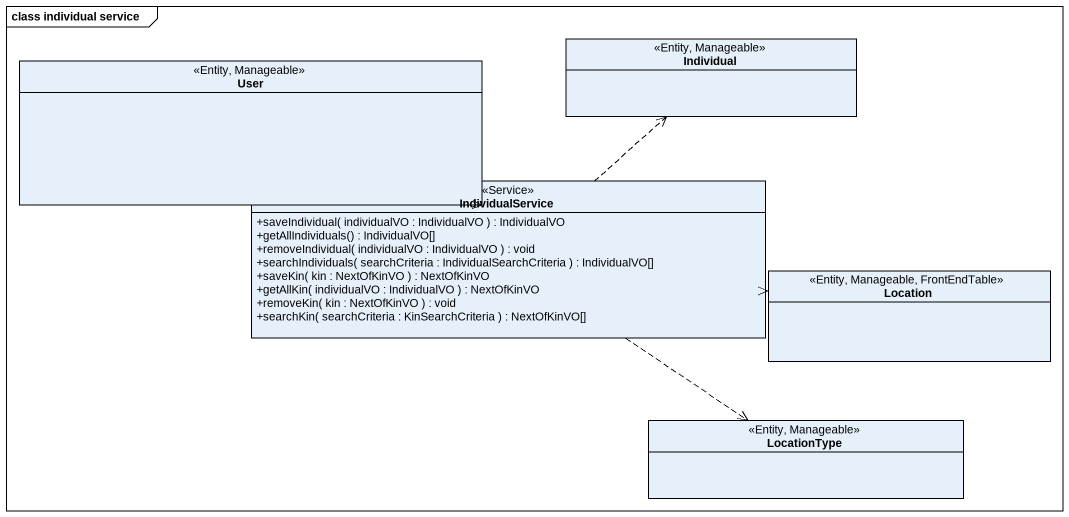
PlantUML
@startuml
mainframe class individual service
hide circle
hide empty members
skinparam classAttributeIconSize 0
class User <<Entity, Manageable>>
class Individual <<Entity, Manageable>>
class IndividualService <<Service>> {
  +saveIndividual( individualVO : IndividualVO ) : IndividualVO
  +getAllIndividuals() : IndividualVO[]
  +removeIndividual( individualVO : IndividualVO ) : void
  +searchIndividuals( searchCriteria : IndividualSearchCriteria ) : IndividualVO[]
  +saveKin( kin : NextOfKinVO ) : NextOfKinVO
  +getAllKin( individualVO : IndividualVO ) : NextOfKinVO
  +removeKin( kin : NextOfKinVO ) : void
  +searchKin( searchCriteria : KinSearchCriteria ) : NextOfKinVO[]
}
class Location <<Entity, Manageable, FrontEndTable>>
class LocationType <<Entity, Manageable>>
IndividualService .left.> User
IndividualService .up.> Individual
IndividualService .right.> Location
IndividualService ..> LocationType
@enduml
